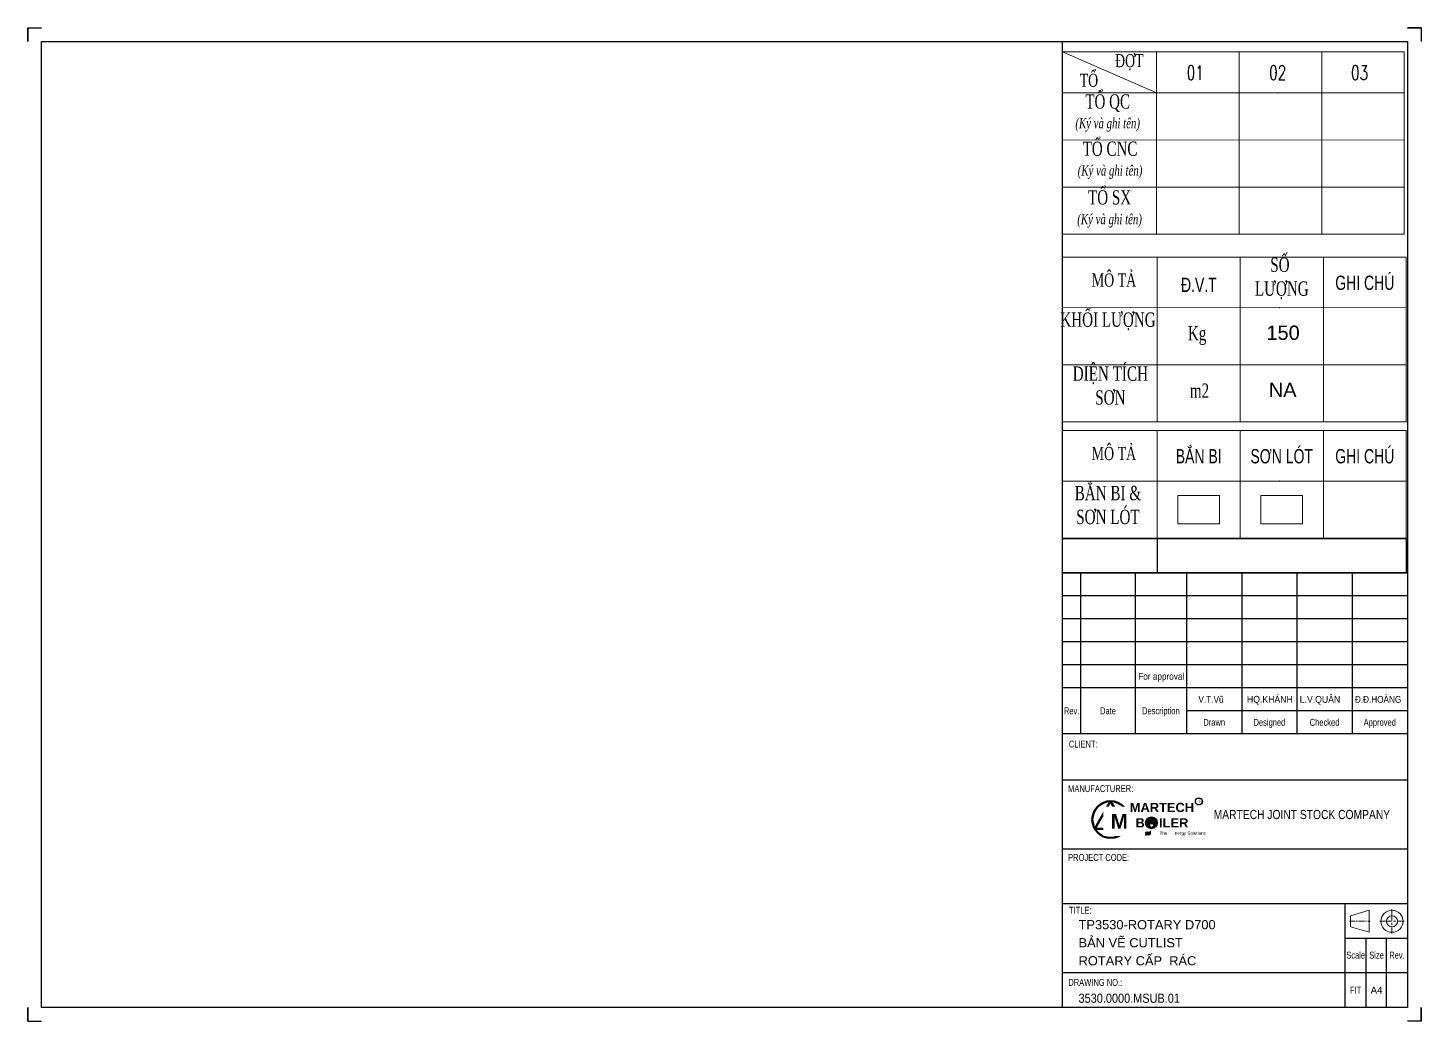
# Model space of a CAD drawing. Header units: inches. Extents: x 36705 to 45095, y -12195 to 29758.
# Drawn here: x 36705 to 45095, y -12195 to -6214 of the extents above; entities that cross this region are included whole.
import ezdxf
from ezdxf.enums import TextEntityAlignment as Align

# ---------------------------------------------------------------- set-up
doc = ezdxf.new("R2010")
doc.units = ezdxf.units.IN
doc.header["$MEASUREMENT"] = 0
doc.linetypes.add('CENTER', pattern=[2, 1.25, -0.25, 0.25, -0.25])
for name, color, linetype, lineweight in [('1.  0.2', 7, 'Continuous', 25), ('AM_8', 1, 'Continuous', 15), ('Nét đậm', 2, 'Continuous', 15), ('ĐƯỜNG TÂM', 8, 'CENTER', 5)]:
    doc.layers.add(name, color=color, linetype=linetype, lineweight=lineweight)
doc.layers.add('Không in', color=7, linetype='Continuous', lineweight=25, plot=False)
doc.layers.add('TEXT', color=20, linetype='Continuous')
doc.styles.add('Chu va so', font='arial.ttf')
doc.styles.add('DIM', font='simplex.shx', dxfattribs={"width": 0.7, "bigfont": 'gbcbig.shx'})
doc.styles.get("Standard").update_dxf_attribs({"font": 'arial.ttf'})
doc.styles.add('TEXT', font='arial.ttf')

# ---------------------------------------------------------------- blocks, each defined once
blk = doc.blocks.new('JHASHFAFA')
for p, q in [((3613, 9017.6, 0.4), (2975.2, 9017.7, 0.4)), ((2975.2, 9017.7, 0.4), (3151, 8941.2, 0.4)), ((3151, 9017.7, 0.4), (3151, 8677.3, 0.4)), ((3305, 8677.2, 0.4), (3305, 9017.6, 0.4)), ((3459.4, 8677.2, 0.4), (3459.4, 9017.6, 0.4)), ((3613, 8941.1, 0.4), (2975.2, 8941.3, 0.4)), ((3613, 8853.1, 0.4), (2975.2, 8853.3, 0.4)), ((3613, 8765.1, 0.4), (2975.2, 8765.3, 0.4)), ((3613, 8677.2, 0.4), (2975.2, 8677.3, 0.4))]:
    blk.add_line(p, q)
at = {"color": 7}
blk.add_line((3226.2, 9017.7, 0.4), (3226.2, 9017.7, 0.4), dxfattribs=at)
at = {"elevation": 0.4}
blk.add_lwpolyline([(2975.2, 9017.7), (3613, 9017.7), (3613, 8677.2), (2975.2, 8677.2)], close=True, dxfattribs=at)
for p in [(3372.7, 8978.6, 0.4), (3377.7, 8941.2, 0.4)]:
    blk.add_point(p)
at = {"color": 7, "attachment_point": 1, "style": 'DIM'}
for s, width, heights, insert, char_height in [('\\pxqc;{\\fTimes New Roman|b0|i0|c0|p18;ĐỢT}', 16, [8], (3092, 9013.6, 0.4), 24.424), ('\\pxqc;{\\fTimes New Roman|b0|i0|c0|p18;TỔ}', 16, [8], (3016.6, 8977, 0.4), 24.424), ('\\pxqc;01', 16.55, [8], (3214.9, 8992.3, 0.4), 26.55), ('\\pxqc;02', 16.55, [8], (3368.8, 8992.2, 0.4), 26.55), ('\\pxqc;03', 16.55, [8], (3521.7, 8992.1, 0.8), 26.55), ('\\pxqc;{\\fTimes New Roman|b0|i0|c0|p18;TỔ QC\\P\\fTimes New Roman|b0|i1|c0|p18;\\H0.72x;(Ký và ghi tên)\\P}\\pxqc;', 167.662, [116.5], (2975.8, 8938.4, 0.4), 26.548), ('\\pxqc;{\\fTimes New Roman|b0|i0|c0|p18;TỔ CNC\\P\\fTimes New Roman|b0|i1|c0|p18;\\H0.72x;(Ký và ghi tên)\\P}\\pxqc;', 173.856, [102.9], (2977.1, 8850.2, 0.4), 26.548), ('\\pxqc;{\\fTimes New Roman|b0|i0|c0|p18;TỔ SX\\P\\fTimes New Roman|b0|i1|c0|p18;\\H0.72x;(Ký và ghi tên)\\P}\\pxqc;', 175.609, [136.6], (2975.4, 8759.3, 0.4), 26.548)]:
    blk.add_mtext_dynamic_manual_height_columns(s, width=width, gutter_width=12.5, heights=heights, dxfattribs=dict(at, insert=insert, char_height=char_height))
blk = doc.blocks.new('FKHDSK')
for p, q in [((73083.5, -11434.5), (71807.9, -11434.2)), ((72159.4, -11434.3), (72159.4, -11834)), ((72467.5, -11834), (72467.5, -11434.4)), ((72776.3, -11834), (72776.3, -11434.5)), ((73083.5, -11622.2), (71807.9, -11621.9)), ((73083.5, -11834.1), (71807.9, -11833.8))]:
    blk.add_line(p, q)
at = {"color": 7}
blk.add_line((72309.8, -11434.3), (72309.8, -11434.3), dxfattribs=at)
blk.add_point((72612.9, -11622.1))
at = {"layer": 'Nét đậm'}
for points in [[(71807.9, -11434.2), (73083.5, -11434.2), (73083.6, -11834), (71808, -11834)], [(72236.5, -11675), (72390.5, -11675), (72390.5, -11781), (72236.5, -11781)], [(72544.5, -11675), (72698.5, -11675), (72698.5, -11781), (72544.5, -11781)]]:
    blk.add_lwpolyline(points, close=True, dxfattribs=at)
at = {"color": 7, "attachment_point": 1, "style": 'DIM'}
for s, width, heights, insert, char_height in [('\\pxqc;{\\fTimes New Roman|b0|i0|c163|p18;MÔ TẢ}', 216.568, [16], (71890.7, -11495), 48.848), ('\\pxqc;{\\fArial|b0|i0|c163|p34;BẮN BI}', 357.443, [16], (72134.7, -11503.1), 53.096), ('\\pxqc;{\\fArial|b0|i0|c0|p34;SƠN LÓT}', 357.443, [16], (72442.7, -11503.1), 53.096), ('\\pxqc;{\\fArial|b0|i0|c163|p34;GHI CHÚ}', 357.443, [16], (72750.9, -11503.1), 53.096), ('\\pxqc;{\\fTimes New Roman|b0|i0|c163|p18;BẮN BI & SƠN LÓT}', 335.325, [233.1], (71809.1, -11639.7), 53.096)]:
    blk.add_mtext_dynamic_manual_height_columns(s, width=width, gutter_width=25, heights=heights, dxfattribs=dict(at, insert=insert, char_height=char_height))
blk = doc.blocks.new('Mô tả')
for p, q in [((73083.7, -10791.1), (71808.1, -10790.8)), ((72159.6, -10790.9), (72159.6, -11402.5)), ((72467.6, -11402.5), (72467.6, -10791)), ((72776.4, -11402.6), (72776.4, -10791.1)), ((73083.7, -10978.8), (71808.1, -10978.5)), ((73083.7, -11190.7), (71808.1, -11190.4)), ((73083.7, -11402.7), (71808.1, -11402.4))]:
    blk.add_line(p, q)
at = {"color": 7}
blk.add_line((72310, -10790.9), (72310, -10790.9), dxfattribs=at)
blk.add_point((72613.1, -10978.7))
at = {"layer": 'Nét đậm'}
blk.add_lwpolyline([(71808.1, -10790.8), (73083.7, -10790.8), (73083.7, -11402.5), (71808.1, -11402.5)], close=True, dxfattribs=at)
at = {"color": 7, "attachment_point": 1, "style": 'DIM'}
for s, width, heights, insert, char_height in [('\\pxqc;{\\fTimes New Roman|b0|i0|c163|p18;SỐ\\P LƯỢNG}', 335.325, [233.1], (72447.1, -10792.7), 53.096), ('\\pxqc;{\\fTimes New Roman|b0|i0|c163|p18;MÔ TẢ}', 216.568, [16], (71890.9, -10851.6), 48.848), ('\\pxqc;{\\fArial|b0|i0|c163|p34;GHI CHÚ}', 357.443, [16], (72751, -10859.7), 53.096), ('\\pxqc;{\\fArial|b0|i0|c163|p34;Đ.V.T}', 53.096, [16], (72287.5, -10867.5), 53.096), ('\\pxqc;{\\fTimes New Roman|b0|i0|c163|p18;KHỐI LƯỢNG}', 335.325, [233.1], (71809.2, -10996.3), 53.096), ('\\pxqc;{\\fTimes New Roman|b0|i0|c163|p18;Kg}', 335.325, [233.1], (72139.9, -11046.8), 53.096), ('\\pxqc;{\\fTimes New Roman|b0|i0|c163|p18;DIỆN TÍCH SƠN}', 347.713, [205.9], (71811.9, -11196.6), 53.096), ('\\pxqc;{\\fTimes New Roman|b0|i0|c163|p18;m2}', 347.713, [205.9], (72142.5, -11259.9), 53.096)]:
    blk.add_mtext_dynamic_manual_height_columns(s, width=width, gutter_width=25, heights=heights, dxfattribs=dict(at, insert=insert, char_height=char_height))
at = {"layer": 'Nét đậm'}
for tag, p in [('KG', (72564.7, -11098)), ('M2', (72573.5, -11309.5))]:
    blk.add_attdef(tag, p, '', height=53, dxfattribs=at)
blk = doc.blocks.new('KHUNG TEN A4 - TD - 13.2.2023')
for p, q in [((0, 216), (0, 213)), ((0, 213), (0, 216)), ((0, 216), (3, 216)), ((300, 216), (303, 216)), ((303, 216), (303, 213)), ((225, 92.48), (225, 213)), ((300, 97.48), (225, 97.48)), ((229, 62.5), (229, 97.48)), ((300, 92.48), (225, 92.48)), ((300, 87.48), (225, 87.48)), ((300, 82.48), (225, 82.48)), ((300, 77.48), (225, 77.48)), ((300, 72.48), (225, 72.48)), ((300, 67.48), (252, 67.48)), ((300, 18), (286.5, 18)), ((0, 3), (0, 0)), ((0, 0), (3, 0)), ((303, 3), (303, 0)), ((303, 0), (300, 0))]:
    blk.add_line(p, q)
at = {"lineweight": 25}
for p, q in [((240.8, 97.48, 0), (240.8, 62.5)), ((252, 97.48, 0), (252, 62.5, 0)), ((264, 97.48, 0), (264, 62.5, 0)), ((276, 97.48, 0), (276, 62.5, 0)), ((288, 97.48, 0), (288, 62.5, 0)), ((300, 62.5), (225, 62.5)), ((225, 52.5), (300, 52.5)), ((225, 37.5), (300, 37.5)), ((300, 28.19), (300, 3)), ((300, 25.5), (225, 25.5)), ((286.5, 3), (286.5, 25.5)), ((291, 18, 0), (291, 3, 0)), ((295.5, 3, 0), (295.5, 18, 0)), ((300, 10.5), (225, 10.5))]:
    blk.add_line(p, q, dxfattribs=at)
blk.add_lwpolyline([(3, 213), (300, 213), (300, 3), (3, 3)], close=True)
blk.add_lwpolyline([(225, 97.48), (300, 97.48), (300, 3), (225, 3)], close=True, dxfattribs=at)
at = {"lineweight": 50, "elevation": 0}
blk.add_lwpolyline([(235.47, 47.81), (232.02, 41.84), (238.92, 41.84)], close=True, dxfattribs=at)
at = {"color": 2, "lineweight": 20, "elevation": 0}
blk.add_lwpolyline([(287.67, 20.52), (291.72, 19.32), (291.72, 24.12), (287.67, 22.92)], close=True, dxfattribs=at)
at = {"lineweight": 50}
blk.add_circle((235.47, 43.83, 0), 3.98, dxfattribs=at)
at = {"color": 2, "lineweight": 20}
for radius in [2.4, 1.2]:
    blk.add_circle((296.66, 21.72, 0), radius, dxfattribs=at)
at = {"layer": '1.  0.2'}
for p, q in [((0, 216), (0, 213)), ((303, 216), (300, 216)), ((0, 0), (3, 0)), ((303, 0), (303, 3))]:
    blk.add_line(p, q, dxfattribs=at)
at = {"layer": 'Không in'}
for points in [[(0, 216), (3, 216)], [(303, 216), (303, 213)], [(0, 0), (0, 3)], [(303, 0), (300, 0)]]:
    blk.add_lwpolyline(points, dxfattribs=at)
at = {"layer": 'ĐƯỜNG TÂM', "lineweight": 0, "ltscale": 2}
for p, q in [((296.66, 24.36, 0), (296.66, 19.08, 0)), ((294.02, 21.72, 0), (299.3, 21.72, 0))]:
    blk.add_line(p, q, dxfattribs=at)
at = {"layer": 'ĐƯỜNG TÂM', "lineweight": 0}
blk.add_line((287.4, 21.72, 0), (291.94, 21.72, 0), dxfattribs=at)
at = {"color": 5, "style": 'Chu va so', "width": 0.75}
for s, p in [('Rev.', (227, 66.73)), ('Date', (234.9, 66.73, 0)), ('Description', (246.4, 66.73, 0)), ('Drawn', (258, 64.23, 0)), ('Designed', (270, 64.23)), ('Checked', (282, 64.23)), ('Approved', (294, 64.23, 0)), ('CLIENT:', (229.51, 59.5, 0.01)), ('PROJECT CODE:', (232.87, 34.84)), ('TITLE:', (228.87, 23.36, 0.02)), ('Scale', (288.78, 13.6, 0)), ('Size', (293.31, 13.6, 0)), ('Rev. ', (297.97, 13.6, 0)), ('DRAWING NO.:', (232.13, 7.67, 0.02)), ('FIT', (288.75, 6, 0))]:
    blk.add_text(s, height=1.5, dxfattribs=at).set_placement(p, align=Align.CENTER)
at = {"color": 5, "lineweight": 25, "insert": (249.34, 44.92, 0), "char_height": 2, "width": 55.4584, "attachment_point": 4, "style": 'Chu va so'}
blk.add_mtext('\\pxqc;{\\W0.8;MARTECH JOINT STOCK COMPANY}', dxfattribs=at)
at = {"width": 0.85}
for tag, p in [('REV4', (226.38, 94.23)), ('NGAY_REV04', (229.9, 94.23)), ('DESCRIPTION_4', (241.49, 94.23, 0)), ('DESCRIPTION_3', (241.49, 89.23, 0)), ('DESCRIPTION_2', (241.49, 84.23, 0)), ('DESCRIPTION_1', (241.49, 79.23, 0)), ('DESCRIPTION_0', (241.49, 74.23, 0))]:
    blk.add_attdef(tag, p, '', height=1.5, dxfattribs=at)
at = {"layer": 'TEXT', "ltscale": 0.1, "style": 'Chu va so'}
for tag, p, height, width in [('REV3', (226.38, 89.23), 1.5, 0.85), ('NGAY_REV03', (229.9, 89.23), 1.5, 0.85), ('REV2', (226.38, 84.23), 1.5, 0.85), ('NGAY_REV02', (229.9, 84.23), 1.5, 0.85), ('REV1', (226.38, 79.23), 1.5, 0.85), ('NGAY_REV01', (229.9, 79.23), 1.5, 0.85), ('REV0', (226.38, 74.23), 1.5, 0.85), ('NGAY_REV0', (229.9, 74.23), 1.5, 0.85), ('NGUOI_VE', (252.6, 69.23), 1.5, 0.85), ('NGUOI_KIEM_1', (264.6, 69.23), 1.5, 0.9), ('NGUOI_KIEM_2', (276.6, 69.23), 1.5, 0.9), ('STT-BV', (232.09, 3.98), 2, 0.85)]:
    blk.add_attdef(tag, p, '', height=height, dxfattribs=dict(at, width=width))
at = {"layer": 'TEXT', "ltscale": 0.1, "width": 0.85}
blk.add_attdef('NGUOI_DUYET', (288.6, 69.23), '', height=1.5, dxfattribs=at)
at = {"layer": 'TEXT', "lineweight": 25, "ltscale": 0.1, "style": 'Chu va so'}
for tag, p, height in [('PROJECT_CODE', (231.95, 28.65), 3.6), ('TITLE1', (231.95, 19.98), 2), ('TITLE2', (231.95, 16.05), 2), ('TITLE3', (231.95, 12.12), 2)]:
    blk.add_attdef(tag, p, '', height=height, dxfattribs=at)
at = {"layer": 'TEXT', "ltscale": 0.1, "style": 'Chu va so'}
for tag, p in [('A4_A4', (292.03, 6, 0)), ('REV.', (297.2, 6, 0))]:
    blk.add_attdef(tag, p, '', height=1.5, dxfattribs=at)
at = {"insert": (235.49, 45.04, 0), "char_height": 3.2046, "attachment_point": 1, "style": 'TEXT', "bg_fill": 2}
blk.add_mtext('\\pxqc;{\\fArial|b1|i0|c0|p34;M}', dxfattribs=at)
at = {"insert": (239.73, 47.47, 0), "char_height": 2.0029, "width": 13.7942, "attachment_point": 1, "style": 'TEXT', "bg_fill": 2}
blk.add_mtext('\\pxqc;{\\fArial|b1|i0|c0|p34;MARTECH\\PB    ILER}', dxfattribs=at)
h = blk.add_hatch(color=256)
h.dxf.hatch_style = 1
edge = h.paths.add_edge_path()
edge.add_spline(control_points=[(243.08, 40.7), (243.14, 40.74), (243.38, 40.91), (243.88, 40.67), (244.11, 40.95), (244.2, 41.06)], knot_values=[0, 0, 0, 0, 0.315535, 1.31207, 1.873609, 1.873609, 1.873609, 1.873609], degree=3, periodic=0)
edge.add_spline(control_points=[(244.2, 41.06), (244.13, 40.99), (243.86, 40.75), (243.31, 41.04), (243.12, 40.75), (243.08, 40.7)], knot_values=[0, 0, 0, 0, 0.411397, 1.576501, 1.877595, 1.877595, 1.877595, 1.877595], degree=3, periodic=0)
edge = h.paths.add_edge_path()
edge.add_spline(control_points=[(243.08, 40.45), (243.14, 40.49), (243.38, 40.67), (243.88, 40.42), (244.11, 40.71), (244.2, 40.81)], knot_values=[0, 0, 0, 0, 0.315535, 1.31207, 1.873609, 1.873609, 1.873609, 1.873609], degree=3, periodic=0)
edge.add_spline(control_points=[(244.2, 40.81), (244.13, 40.75), (243.86, 40.5), (243.31, 40.79), (243.12, 40.51), (243.08, 40.45)], knot_values=[0, 0, 0, 0, 0.411397, 1.576501, 1.877595, 1.877595, 1.877595, 1.877595], degree=3, periodic=0)
at = {"color": 7}
for centre in [(243.32, 43.43, 0), (243.32, 43.13, 0), (243.46, 42.8, 0), (243.62, 43.43, 0), (243.62, 43.13, 0), (243.71, 42.5, 0), (243.76, 42.8, 0), (243.92, 43.43, 0), (243.92, 43.13, 0), (244.22, 43.43, 0), (244.52, 43.43, 0), (244.82, 43.43, 0), (245.12, 43.43, 0), (245.41, 43.43, 0)]:
    blk.add_circle(centre, 0.121, dxfattribs=at)
for points in [[(243.08, 40.93, 0), (243.21, 41.08, 0), (243.98, 41.13, 0), (244.2, 41.29, 0)], [(243.08, 40.93, 0), (243.26, 41.04, 0), (243.92, 41.04, 0), (244.2, 41.29, 0)], [(243.08, 40.7, 0), (243.21, 40.85, 0), (243.98, 40.9, 0), (244.2, 41.06, 0)], [(243.08, 40.7, 0), (243.26, 40.8, 0), (243.92, 40.81, 0), (244.2, 41.06, 0)], [(243.08, 40.45, 0), (243.21, 40.6, 0), (243.98, 40.65, 0), (244.2, 40.81, 0)], [(243.08, 40.45, 0), (243.26, 40.55, 0), (243.92, 40.56, 0), (244.2, 40.81, 0)]]:
    blk.add_spline(points, degree=3)
at = {"color": 5, "style": 'Chu va so', "width": 0.75}
blk.add_text('MANUFACTURER:', height=1.5, dxfattribs=at).set_placement((233.31, 49.81, 0.01), align=Align.CENTER)
at = {"char_height": 0.701, "attachment_point": 1, "style": 'TEXT', "bg_fill": 2}
for s, insert in [('\\pxqc;R', (254.7, 48.14, 0)), ('\\pxqc;The      nergy Solutions', (246.12, 41.23, 0))]:
    blk.add_mtext(s, dxfattribs=dict(at, insert=insert))
at = {"layer": 'AM_8'}
h = blk.add_hatch(color=7, dxfattribs=at)
edge = h.paths.add_edge_path()
edge.add_arc((244.35, 43.13), 1.28, 191.4592, 461.3375)
edge.add_arc((244.35, 43.13), 1.28, 101.3375, 191.4592)
edge = h.paths.add_edge_path(flags=16)
edge.add_arc((243.71, 42.5), 0.121, -289.458, 11.4592, ccw=False)
edge.add_arc((243.71, 42.5), 0.121, 11.4592, 70.542, ccw=False)
edge = h.paths.add_edge_path(flags=16)
edge.add_arc((245.41, 43.13), 0.121, -211.5113, 11.4592, ccw=False)
edge.add_arc((245.41, 43.13), 0.121, 11.4592, 148.4887, ccw=False)
edge = h.paths.add_edge_path(flags=16)
edge.add_arc((243.46, 42.8), 0.121, -304.2526, 11.4592, ccw=False)
edge.add_arc((243.46, 42.8), 0.121, 11.4592, 55.7474, ccw=False)
edge = h.paths.add_edge_path(flags=16)
edge.add_arc((245.41, 43.43), 0.121, -200.2428, 11.4592, ccw=False)
edge.add_arc((245.41, 43.43), 0.121, 11.4592, 159.7572, ccw=False)
edge = h.paths.add_edge_path(flags=16)
edge.add_arc((245.12, 43.13), 0.121, -219.051, 11.4592, ccw=False)
edge.add_arc((245.12, 43.13), 0.121, 11.4592, 140.949, ccw=False)
edge = h.paths.add_edge_path(flags=16)
edge.add_arc((243.76, 42.8), 0.121, -292.0311, 11.4592, ccw=False)
edge.add_arc((243.76, 42.8), 0.121, 11.4592, 67.9689, ccw=False)
edge = h.paths.add_edge_path(flags=16)
edge.add_arc((243.32, 43.13), 0.121, -319.4544, 11.4592, ccw=False)
edge.add_arc((243.32, 43.13), 0.121, 11.4592, 40.5456, ccw=False)
edge = h.paths.add_edge_path(flags=16)
edge.add_arc((245.12, 43.43), 0.121, -206.0119, 11.4592, ccw=False)
edge.add_arc((245.12, 43.43), 0.121, 11.4592, 153.9881, ccw=False)
edge = h.paths.add_edge_path(flags=16)
edge.add_arc((244.37, 42.57), 0.434, -262.499, 11.4592, ccw=False)
edge.add_arc((244.37, 42.57), 0.434, 11.4592, 97.501, ccw=False)
edge = h.paths.add_edge_path(flags=16)
edge.add_arc((243.32, 43.43), 0.121, -332.7707, 11.4592, ccw=False)
edge.add_arc((243.32, 43.43), 0.121, 11.4592, 27.2293, ccw=False)
edge = h.paths.add_edge_path(flags=16)
edge.add_arc((244.82, 43.13), 0.121, -230.166, 11.4592, ccw=False)
edge.add_arc((244.82, 43.13), 0.121, 11.4592, 129.834, ccw=False)
edge = h.paths.add_edge_path(flags=16)
edge.add_arc((243.62, 43.13), 0.121, -307.6137, 11.4592, ccw=False)
edge.add_arc((243.62, 43.13), 0.121, 11.4592, 52.3863, ccw=False)
edge = h.paths.add_edge_path(flags=16)
edge.add_arc((244.52, 43.13), 0.121, -246.4575, 11.4592, ccw=False)
edge.add_arc((244.52, 43.13), 0.121, 11.4592, 113.5425, ccw=False)
edge = h.paths.add_edge_path(flags=16)
edge.add_arc((243.92, 43.13), 0.121, -290.4056, 11.4592, ccw=False)
edge.add_arc((243.92, 43.13), 0.121, 11.4592, 69.5944, ccw=False)
edge = h.paths.add_edge_path(flags=16)
edge.add_arc((244.82, 43.43), 0.121, -215.7954, 11.4592, ccw=False)
edge.add_arc((244.82, 43.43), 0.121, 11.4592, 144.2046, ccw=False)
edge = h.paths.add_edge_path(flags=16)
edge.add_arc((244.22, 43.13), 0.121, -268.4837, 11.4592, ccw=False)
edge.add_arc((244.22, 43.13), 0.121, 11.4592, 91.5163, ccw=False)
edge = h.paths.add_edge_path(flags=16)
edge.add_arc((243.62, 43.43), 0.121, -322.0207, 11.4592, ccw=False)
edge.add_arc((243.62, 43.43), 0.121, 11.4592, 37.9793, ccw=False)
edge = h.paths.add_edge_path(flags=16)
edge.add_arc((244.22, 43.43), 0.121, -267.4803, 11.4592, ccw=False)
edge.add_arc((244.22, 43.43), 0.121, 11.4592, 92.5197, ccw=False)
edge = h.paths.add_edge_path(flags=16)
edge.add_arc((244.52, 43.43), 0.121, -234.0834, 11.4592, ccw=False)
edge.add_arc((244.52, 43.43), 0.121, 11.4592, 125.9166, ccw=False)
edge = h.paths.add_edge_path(flags=16)
edge.add_arc((243.92, 43.43), 0.121, -301.7345, 11.4592, ccw=False)
edge.add_arc((243.92, 43.43), 0.121, 11.4592, 58.2655, ccw=False)
blk.add_circle((254.66, 47.77, 0), 0.763)
at = {"color": 7}
for centre, radius in [((244.35, 43.13, 0), 1.28), ((244.37, 42.57, 0), 0.434), ((244.22, 43.13, 0), 0.121), ((244.52, 43.13, 0), 0.121), ((244.82, 43.13, 0), 0.121), ((245.12, 43.13, 0), 0.121), ((245.41, 43.13, 0), 0.121)]:
    blk.add_circle(centre, radius, dxfattribs=at)

msp = doc.modelspace()

# ---------------------------------------------------------------- linework, layer by layer
msp.add_line((43505.2503, -9288.23634), (43505.2503, -9495.90968))
msp.add_lwpolyline([(42935.04907, -9288.23634), (45004.98851, -9288.23634), (45004.98851, -9495.90968), (42935.04907, -9495.90968)], close=True)

# ---------------------------------------------------------------- block references
at = {"layer": 'Nét đậm', "lineweight": 5, "xscale": 3.224939707243357, "yscale": 3.224939707243357, "zscale": 3.224939707243357}
msp.add_blockref('JHASHFAFA', (33340.13972, -35440.30198, -1.36735), dxfattribs=at)
at = {"layer": 'Nét đậm', "xscale": 1.623140212570089, "yscale": 1.623140212570089, "zscale": 1.623140212570089}
msp.add_blockref('Mô tả', (-73619.56415, 9920.82887), dxfattribs=at).add_auto_attribs({'KG': '150', 'M2': 'NA'})
msp.add_blockref('FKHDSK', (-73619.56415, 9920.82887), dxfattribs=at)

# ---------------------------------------------------------------- next in the draw order: block references
ref = msp.add_blockref('KHUNG TEN A4 - TD - 13.2.2023', (36705.17203, -12194.85926), dxfattribs=dict(xscale=27.68834238408412, yscale=27.68834238408412, zscale=27.68834238408412))
ref.add_attrib('NGUOI_DUYET', 'Đ.Đ.HOÀNG', (44696.02765, -10278.10535), dxfattribs={"layer": 'TEXT', "ltscale": 0.1, "height": 41.532514, "width": 0.85})
ref.add_attrib('NGUOI_KIEM_2', 'L.V.QUÂN', (44363.76754, -10278.10535), dxfattribs={"layer": 'TEXT', "ltscale": 0.1, "height": 41.532514, "style": 'Chu va so', "width": 0.9})
ref.add_attrib('NGUOI_KIEM_1', ' HQ.KHÁNH', (44031.50743, -10278.10535), dxfattribs={"layer": 'TEXT', "ltscale": 0.1, "height": 41.532514, "style": 'Chu va so', "width": 0.9})
ref.add_attrib('NGUOI_VE', '    V.T.Vũ', (43699.24732, -10278.10535), dxfattribs={"layer": 'TEXT', "ltscale": 0.1, "height": 41.532514, "style": 'Chu va so', "width": 0.85})
ref.add_attrib('A4_A4', 'A4', (44790.86022, -12028.7292, -0.00931), dxfattribs={"layer": 'TEXT', "ltscale": 0.1, "height": 41.532514, "style": 'Chu va so'})
ref.add_attrib('DWG.NO', '3530.0000.MSUB.01', (43031.95827, -12084.65841), dxfattribs={"layer": 'TEXT', "ltscale": 0.1, "height": 55.3766848, "style": 'Chu va so', "width": 0.85})
ref.add_attrib('TITLE3', 'ROTARY CẤP  RÁC', (43031.95827, -11859.1381), dxfattribs={"layer": 'TEXT', "lineweight": 25, "ltscale": 0.1, "height": 55.3766848, "style": 'Chu va so'})
ref.add_attrib('TITLE2', 'BẢN VẼ CUTLIST', (43031.95827, -11750.46136), dxfattribs={"layer": 'TEXT', "lineweight": 25, "ltscale": 0.1, "height": 55.3766848, "style": 'Chu va so'})
ref.add_attrib('TITLE1', 'TP3530-ROTARY D700', (43031.95827, -11641.78462), dxfattribs={"layer": 'TEXT', "lineweight": 25, "ltscale": 0.1, "height": 55.3766848, "style": 'Chu va so'})
ref.add_attrib('DESCRIPTION_1', 'For approval', (43391.59202, -10139.66364, 0.03673), dxfattribs={"height": 41.5325136, "width": 0.85})

doc.saveas('drawing.dxf')
